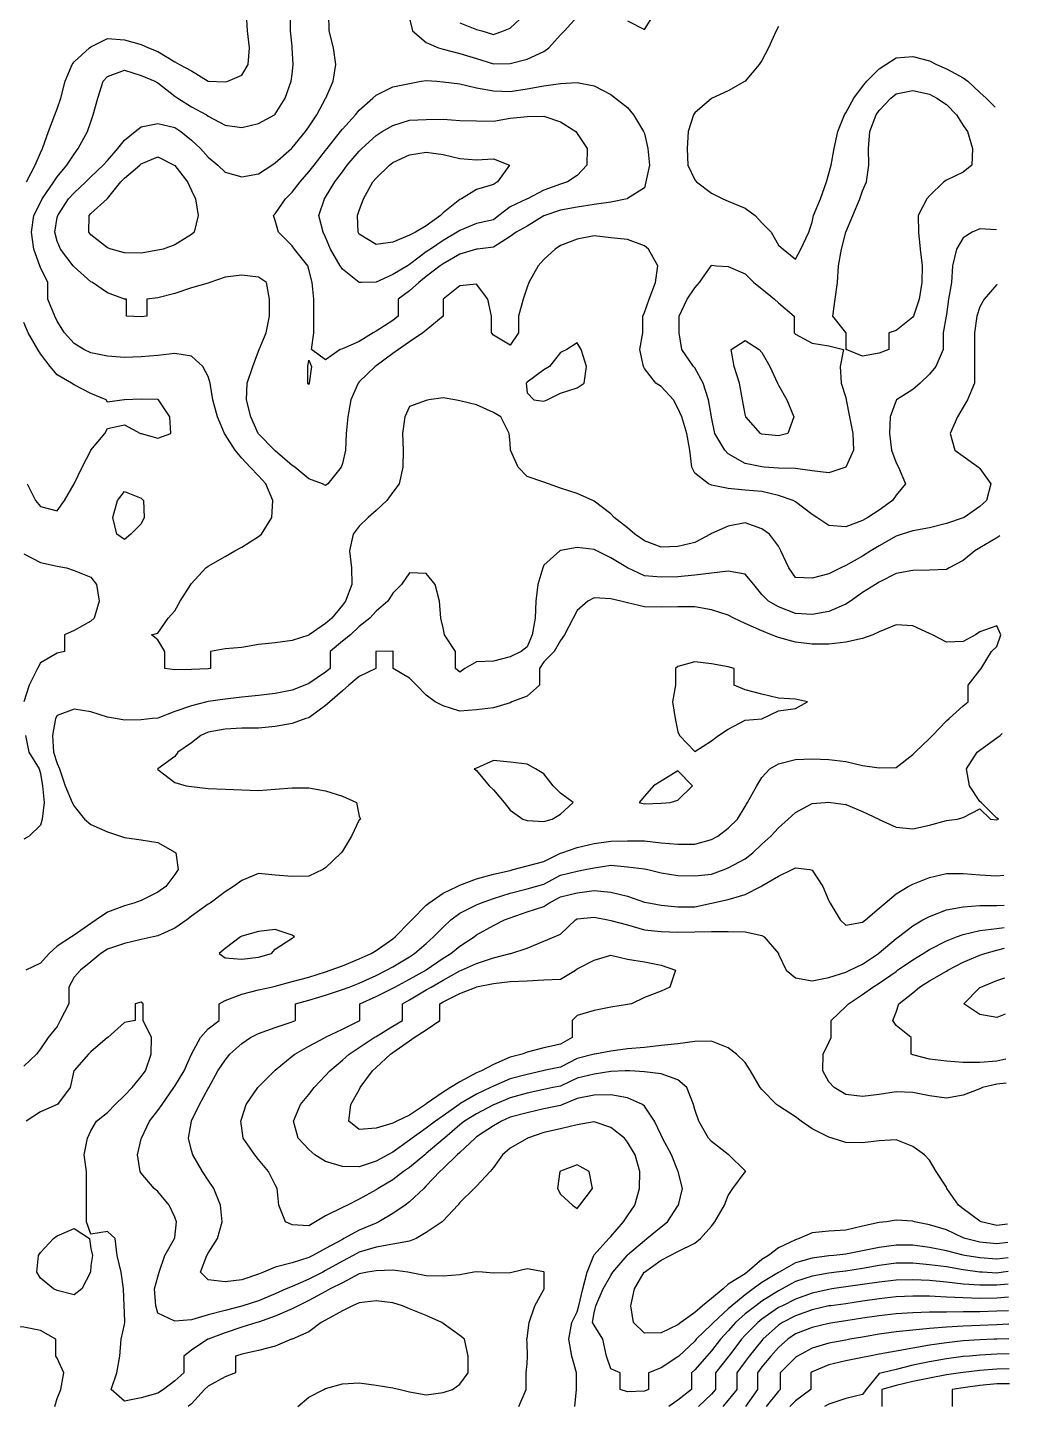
# Model space of a CAD drawing. Header units: inches. Extents: x 450896 to 463247, y 7386701 to 7399440.
# Drawn here: x 461449 to 463163, y 7394413 to 7396817 of the extents above; entities that cross this region are included whole.
import ezdxf

# ---------------------------------------------------------------- set-up
doc = ezdxf.new("R2010")
doc.units = ezdxf.units.IN
doc.header["$MEASUREMENT"] = 0

msp = doc.modelspace()

# ---------------------------------------------------------------- linework, layer by layer
for points, elevation in [([(461447.3, 7396547.3), (461462.5, 7396576.6), (461471.8, 7396598.3), (461475.2, 7396605.8), (461485.6, 7396635.1), (461497, 7396664.4), (461501.1, 7396675.1), (461507.1, 7396693.7), (461514.7, 7396723), (461527.1, 7396752.3), (461530.4, 7396757), (461557.6, 7396781.6), (461559.7, 7396783.1), (461589, 7396797.9), (461618.3, 7396795.2), (461647.6, 7396787.1), (461660.4, 7396781.6), (461676.8, 7396775.2), (461706.1, 7396757.2), (461714.8, 7396752.3), (461735.4, 7396741.3), (461764.7, 7396723), (461764.7, 7396723), (461794, 7396721.9), (461798.8, 7396723), (461823.3, 7396733.7), (461834.5, 7396752.3), (461836.9, 7396781.6), (461833, 7396810.8), (461831.5, 7396840.1)], 880), ([(463141.8, 7396367.4), (463141.2, 7396367.9), (463119.6, 7396342.3), (463111.9, 7396329.4), (463106.5, 7396313), (463102.6, 7396283.7), (463102.6, 7396254.4), (463102.6, 7396225.1), (463102.2, 7396195.8), (463090.2, 7396166.5), (463082.6, 7396153.7), (463072.6, 7396137.2), (463059.7, 7396108), (463068.3, 7396078.7), (463082.6, 7396068.5), (463109.7, 7396049.4), (463111.9, 7396047.1), (463130.8, 7396020.1), (463123.5, 7395990.8), (463111.9, 7395980.5), (463084.2, 7395961.5), (463082.6, 7395960.7), (463053.3, 7395950.6), (463024, 7395943.3), (462994.8, 7395938.1), (462975.9, 7395932.2), (462965.5, 7395928.8), (462936.2, 7395911.7), (462921.6, 7395902.9), (462906.9, 7395894), (462877.6, 7395877.7), (462868.9, 7395873.7), (462848.3, 7395862.8), (462819, 7395855.2), (462789.8, 7395856.7), (462778.4, 7395873.7), (462764.6, 7395902.9), (462760.5, 7395911.1), (462744.3, 7395932.2), (462731.2, 7395941.7), (462701.9, 7395952.2), (462672.6, 7395946.3), (462643.3, 7395933.5), (462641.3, 7395932.2), (462614, 7395917.7), (462584.7, 7395910.4), (462555.5, 7395909.3), (462526.2, 7395920.4), (462509.4, 7395932.2), (462496.9, 7395943.2), (462473.6, 7395961.5), (462467.6, 7395967.5), (462438.3, 7395989.8), (462436.3, 7395990.8), (462409, 7396003.5), (462379.7, 7396012.3), (462358.7, 7396020.1), (462350.4, 7396023.2), (462321.2, 7396033), (462305.7, 7396049.4), (462292.6, 7396078.7), (462291.9, 7396090.9), (462289.8, 7396108), (462275.4, 7396137.2), (462262.6, 7396144.5), (462233.3, 7396158.3), (462204, 7396164.9), (462195.2, 7396166.5), (462174.7, 7396170.4), (462149.7, 7396166.5), (462145.4, 7396165.7), (462116.1, 7396154.9), (462108.2, 7396137.2), (462104.1, 7396108), (462105, 7396078.7), (462104.7, 7396049.4), (462098, 7396020.1), (462086.9, 7396005.4), (462076.3, 7395990.8), (462057.6, 7395973.7), (462043.7, 7395961.5), (462028.3, 7395946), (462017.7, 7395932.2), (462011.6, 7395902.9), (462014.9, 7395873.7), (462015.4, 7395844.4), (462004.5, 7395815.1), (461999, 7395808.2), (461980.2, 7395785.8), (461969.7, 7395776.4), (461941, 7395756.5), (461940.4, 7395756.1), (461911.1, 7395746.8), (461881.8, 7395742.6), (461852.6, 7395739.6), (461823.3, 7395734.5), (461794, 7395731.8), (461768.6, 7395727.2), (461768.6, 7395697.9), (461764.7, 7395697.3), (461735.4, 7395696.2), (461706.1, 7395695.2), (461689.2, 7395697.9), (461689.2, 7395727.2), (461676.8, 7395748), (461665.8, 7395756.5), (461676.8, 7395759.3), (461694.5, 7395785.8), (461706.1, 7395798.5), (461715.9, 7395815.1), (461734.3, 7395844.4), (461735.4, 7395845.8), (461760.6, 7395873.7), (461764.7, 7395876.6), (461794, 7395893.5), (461810.9, 7395902.9), (461823.3, 7395909.6), (461852.6, 7395927.9), (461857.6, 7395932.2), (461875.6, 7395961.5), (461877.3, 7395990.8), (461865.5, 7396020.1), (461852.6, 7396033.9), (461838, 7396049.4), (461823.3, 7396065.2), (461811.6, 7396078.7), (461794, 7396106.5), (461793.1, 7396108), (461780.9, 7396137.2), (461772.8, 7396166.5), (461768, 7396195.8), (461764.7, 7396207.4), (461755.1, 7396225.1), (461735.4, 7396243), (461706.1, 7396247.6), (461676.8, 7396244.1), (461647.6, 7396241.8), (461618.3, 7396240.6), (461589, 7396242.9), (461559.7, 7396249), (461547.7, 7396254.4), (461530.4, 7396264.9), (461513.5, 7396283.7), (461501.1, 7396304.2), (461497.1, 7396313), (461484.5, 7396342.3), (461484.5, 7396371.5), (461471.8, 7396397.8), (461470.5, 7396400.8), (461460, 7396430.1), (461455.9, 7396459.4), (461460.5, 7396488.7), (461471.8, 7396511.2), (461475, 7396518), (461495.2, 7396547.3), (461501.1, 7396556.1), (461518, 7396576.6), (461530.4, 7396595.7), (461537.7, 7396605.8), (461554.1, 7396635.1), (461559.7, 7396652.2), (461563.9, 7396664.4), (461571.7, 7396693.7), (461581.5, 7396723), (461589, 7396731.6), (461618.3, 7396742.1), (461647.6, 7396733.1), (461671.4, 7396723), (461676.8, 7396720), (461706.1, 7396697.1), (461711.7, 7396693.7), (461735.4, 7396678.6), (461761.4, 7396664.4), (461764.7, 7396662.3), (461794, 7396646.4), (461823.3, 7396642.3), (461852.6, 7396649.2), (461880.4, 7396664.4), (461881.8, 7396665.5), (461898.9, 7396693.7), (461909.6, 7396723), (461911.1, 7396735.5), (461913, 7396752.3), (461911.4, 7396781.6), (461911.1, 7396784.2), (461908.4, 7396810.8), (461908.4, 7396840.1)], 900), ([(462916.4, 7395961.5), (462906.9, 7395956), (462877.6, 7395945.2), (462848.3, 7395947.5), (462826.9, 7395961.5), (462819, 7395966.3), (462789.8, 7395988.6), (462785.8, 7395990.8), (462760.5, 7395999.7), (462731.2, 7396006.8), (462701.9, 7396009.1), (462672.6, 7396011.7), (462643.3, 7396017.8), (462638.1, 7396020.1), (462614, 7396038.8), (462609.2, 7396049.4), (462605.5, 7396078.7), (462600.5, 7396108), (462591.4, 7396137.2), (462584.7, 7396152.5), (462577.2, 7396166.5), (462555.5, 7396190.1), (462546.3, 7396195.8), (462526.2, 7396221.6), (462524.4, 7396225.1), (462518, 7396254.4), (462523.7, 7396283.7), (462523.7, 7396313), (462526.2, 7396319.3), (462534.5, 7396342.3), (462545.5, 7396371.5), (462549.5, 7396400.8), (462533.1, 7396430.1), (462526.2, 7396435.9), (462496.9, 7396446.5), (462467.6, 7396449.4), (462438.3, 7396453.4), (462409, 7396447.3), (462379.7, 7396436.2), (462370.2, 7396430.1), (462350.4, 7396411.6), (462340.8, 7396400.8), (462324.2, 7396371.5), (462321.2, 7396363.3), (462314.6, 7396342.3), (462306.5, 7396313), (462306.5, 7396283.7), (462291.9, 7396262.1), (462262.6, 7396279.4), (462259.1, 7396283.7), (462259.1, 7396313), (462252.7, 7396342.3), (462233.3, 7396368.9), (462204, 7396366.1), (462174.7, 7396342.4), (462174.6, 7396342.3), (462174.6, 7396313), (462145.4, 7396288.6), (462139.1, 7396283.7), (462116.1, 7396267.9), (462096.8, 7396254.4), (462086.9, 7396247.4), (462057.6, 7396226.4), (462055.9, 7396225.1), (462028.3, 7396198.3), (462026.2, 7396195.8), (462013.5, 7396166.5), (462008.6, 7396137.2), (462005.3, 7396108), (462004.1, 7396078.7), (461999, 7396055.6), (461996.5, 7396049.4), (461973.5, 7396020.1), (461969.7, 7396017.4), (461963.9, 7396020.1), (461940.4, 7396029), (461915.7, 7396049.4), (461911.1, 7396052.2), (461881.8, 7396077.5), (461880.6, 7396078.7), (461852.6, 7396107.2), (461851.9, 7396108), (461839.2, 7396137.2), (461831.5, 7396166.5), (461832.5, 7396195.8), (461842.4, 7396225.1), (461852.6, 7396251.6), (461853.6, 7396254.4), (461865.6, 7396283.7), (461871.7, 7396313), (461871.7, 7396342.3), (461866.6, 7396371.5), (461852.6, 7396380.8), (461823.3, 7396384.5), (461794, 7396381), (461767.5, 7396371.5), (461764.7, 7396370.6), (461735.4, 7396362.2), (461706.1, 7396352.3), (461676.8, 7396344.6), (461657.5, 7396342.3), (461657.5, 7396313), (461647.6, 7396311.7), (461622.2, 7396313), (461622.2, 7396342.3), (461618.3, 7396342.5), (461589, 7396353.4), (461562.4, 7396371.5), (461559.7, 7396373), (461530.4, 7396398.9), (461529, 7396400.8), (461506.7, 7396430.1), (461501.1, 7396443.8), (461496.9, 7396459.4), (461501.1, 7396485), (461501.9, 7396488.7), (461520.7, 7396518), (461530.4, 7396528), (461551, 7396547.3), (461559.7, 7396556.2), (461581.1, 7396576.6), (461589, 7396584.8), (461606.9, 7396605.8), (461618.3, 7396620.1), (461637.4, 7396635.1), (461647.6, 7396643.3), (461676.8, 7396649.3), (461706.1, 7396642.4), (461717, 7396635.1), (461735.4, 7396620.2), (461750.9, 7396605.8), (461764.7, 7396590.7), (461781.4, 7396576.6), (461794, 7396564.4), (461823.3, 7396556), (461852.6, 7396561.3), (461875.8, 7396576.6), (461881.8, 7396580.7), (461909.9, 7396605.8), (461911.1, 7396607), (461934.6, 7396635.1), (461940.4, 7396643.2), (461954, 7396664.4), (461969.7, 7396693), (461970.1, 7396693.7), (461982.7, 7396723), (461987.5, 7396752.3), (461983.5, 7396781.6), (461976, 7396810.8), (461975, 7396840.1)], 920), ([(462116.1, 7396832.5), (462121.4, 7396810.8), (462145.4, 7396790.7), (462166.6, 7396781.6), (462174.7, 7396779.1), (462204, 7396771.4), (462233.3, 7396762.7), (462262.6, 7396753.6), (462291.9, 7396754.2), (462321.2, 7396761.5), (462350.4, 7396775.1), (462359.2, 7396781.6), (462379.7, 7396804.2), (462386.4, 7396810.8), (462409, 7396835.7)], 920), ([(462204, 7396824.8), (462233.3, 7396813.6), (462242.5, 7396810.8), (462262.6, 7396804.8), (462280, 7396810.8), (462291.9, 7396816), (462317.9, 7396840.1)], 900), ([(462496.9, 7396828.8), (462526.2, 7396813.2), (462543, 7396840.1)], 920), ([(462760.5, 7396818.8), (462756, 7396810.8), (462742.6, 7396781.6), (462731.2, 7396759.2), (462726.8, 7396752.3), (462701.9, 7396723), (462701.9, 7396723), (462672.6, 7396706.1), (462644.7, 7396693.7), (462643.3, 7396693), (462614, 7396667.8), (462612.1, 7396664.4), (462602.7, 7396635.1), (462600.7, 7396605.8), (462601.9, 7396576.6), (462614, 7396551.1), (462617.1, 7396547.3), (462643.3, 7396527.5), (462662.9, 7396518), (462672.6, 7396513.9), (462701.9, 7396501.2), (462719.6, 7396488.7), (462731.2, 7396475.9), (462747.4, 7396459.4), (462760.5, 7396436.9), (462768.6, 7396430.1), (462789.8, 7396412.4), (462799.4, 7396430.1), (462813.2, 7396459.4), (462819, 7396476.7), (462821.6, 7396488.7), (462833.5, 7396518), (462843.9, 7396547.3), (462848.3, 7396562.2), (462852.4, 7396576.6), (462857.7, 7396605.8), (462863.9, 7396635.1), (462875.6, 7396664.4), (462877.6, 7396667.9), (462891.5, 7396693.7), (462906.9, 7396713.8), (462914.7, 7396723), (462936.2, 7396745), (462947.5, 7396752.3), (462965.5, 7396763.9), (462994.8, 7396766.2), (463024, 7396758.6), (463036.2, 7396752.3), (463053.3, 7396744.7), (463082.6, 7396728.9), (463090.6, 7396723), (463111.9, 7396703.3), (463122.8, 7396693.7), (463138.3, 7396677.8)], 920), ([(461995.3, 7396254.4), (461969.7, 7396236.6), (461945.2, 7396254.4), (461949.3, 7396283.7), (461948.9, 7396313), (461948.9, 7396342.3), (461945.9, 7396371.5), (461940.4, 7396394.2), (461938.5, 7396400.8), (461915.2, 7396430.1), (461911.1, 7396435.7), (461887.2, 7396459.4), (461881.8, 7396479.8), (461878.6, 7396488.7), (461881.8, 7396491.6), (461899.5, 7396518), (461911.1, 7396529.5), (461925, 7396547.3), (461940.4, 7396564.9), (461949.4, 7396576.6), (461969.7, 7396602.1), (461972.6, 7396605.8), (461995.6, 7396635.1), (461999, 7396639.6), (462021.8, 7396664.4), (462028.3, 7396672.6), (462051.9, 7396693.7), (462057.6, 7396698.9), (462086.9, 7396713.4), (462116.1, 7396719.3), (462136.7, 7396723), (462145.4, 7396724.5), (462163.6, 7396723), (462174.7, 7396722.1), (462204, 7396718.6), (462233.3, 7396711.5), (462262.6, 7396706.5), (462291.9, 7396705), (462321.2, 7396709.7), (462350.4, 7396715.1), (462379.7, 7396719.2), (462409, 7396720.6), (462438.3, 7396714.9), (462467.6, 7396699.8), (462475.7, 7396693.7), (462496.9, 7396677.2), (462507.2, 7396664.4), (462524.8, 7396635.1), (462526.2, 7396631.7), (462532.3, 7396605.8), (462535, 7396576.6), (462528.9, 7396547.3), (462526.2, 7396536.8), (462496.9, 7396518.2), (462496.2, 7396518), (462467.6, 7396511.7), (462438.3, 7396507.7), (462409, 7396503.2), (462379.7, 7396497.8), (462352.5, 7396488.7), (462350.4, 7396487.8), (462321.2, 7396469.9), (462302, 7396459.4), (462291.9, 7396452.1), (462262.6, 7396433.4), (462234.7, 7396430.1), (462233.3, 7396429.9), (462204, 7396420.9), (462174.7, 7396404), (462169.8, 7396400.8), (462145.4, 7396382.2), (462132.6, 7396371.5), (462116.1, 7396357), (462096.4, 7396342.3), (462096.4, 7396313), (462086.9, 7396305.4), (462057.6, 7396286.6), (462052.8, 7396283.7), (462028.3, 7396268.4), (461999, 7396255.8), (461995.3, 7396254.4)], 940), ([(462952.7, 7396254.4), (462936.2, 7396248.3), (462906.9, 7396243.1), (462878.3, 7396254.4), (462878.3, 7396283.7), (462877.6, 7396284.1), (462855.3, 7396313), (462859.2, 7396342.3), (462863.2, 7396371.5), (462864.8, 7396400.8), (462870.2, 7396430.1), (462877.6, 7396459.3), (462877.6, 7396459.4), (462890.1, 7396488.7), (462902.4, 7396518), (462906.9, 7396531.7), (462913.7, 7396547.3), (462917.9, 7396576.6), (462917.4, 7396605.8), (462920, 7396635.1), (462930.7, 7396664.4), (462936.2, 7396672.1), (462956.2, 7396693.7), (462965.5, 7396701.2), (462994.8, 7396707), (463024, 7396700.3), (463036.5, 7396693.7), (463053.3, 7396682.6), (463070.9, 7396664.4), (463082.6, 7396646), (463090.4, 7396635.1), (463098.8, 7396605.8), (463097.7, 7396576.6), (463082.6, 7396564.5), (463053.3, 7396550.4), (463049, 7396547.3), (463024, 7396522.9), (463019.4, 7396518), (463003.9, 7396488.7), (463004.4, 7396459.4), (463007.6, 7396430.1), (463010.8, 7396400.8), (463010.4, 7396371.5), (463005.8, 7396342.3), (462996, 7396313), (462994.8, 7396311), (462965.5, 7396287.9), (462952.7, 7396283.7), (462952.7, 7396254.4)], 940), ([(462031.6, 7396371.5), (462028.3, 7396371.4), (462028, 7396371.5), (461999, 7396395), (461995.2, 7396400.8), (461978, 7396430.1), (461969.7, 7396450.8), (461965.6, 7396459.4), (461957.5, 7396488.7), (461967.9, 7396518), (461969.7, 7396520.8), (461985.8, 7396547.3), (461999, 7396565.1), (462007.5, 7396576.6), (462028.3, 7396601.2), (462032.9, 7396605.8), (462057.6, 7396628.2), (462068.5, 7396635.1), (462086.9, 7396646), (462116.1, 7396654.8), (462145.4, 7396656.3), (462174.7, 7396657), (462204, 7396654.3), (462233.3, 7396653.7), (462262.6, 7396653.1), (462291.9, 7396658.8), (462321.2, 7396661.4), (462350.4, 7396662.1), (462379.7, 7396652.3), (462406.2, 7396635.1), (462409, 7396631.7), (462426, 7396605.8), (462425.5, 7396576.6), (462409, 7396558.7), (462392, 7396547.3), (462379.7, 7396543.3), (462350.4, 7396532.7), (462322, 7396518), (462321.2, 7396517.6), (462291.9, 7396503.7), (462272.1, 7396488.7), (462262.6, 7396481.3), (462233.3, 7396474.5), (462204, 7396462.4), (462199.3, 7396459.4), (462174.7, 7396445), (462152.8, 7396430.1), (462145.4, 7396425.3), (462116.1, 7396403), (462112.3, 7396400.8), (462086.9, 7396385.9), (462057.6, 7396372.5), (462031.6, 7396371.5)], 960), ([(461685.8, 7396430.1), (461676.8, 7396427.9), (461647.6, 7396422.7), (461618.3, 7396423.3), (461595.3, 7396430.1), (461589, 7396432.2), (461559.7, 7396455.1), (461556.5, 7396459.4), (461557, 7396488.7), (461559.7, 7396491.9), (461588.4, 7396518), (461589, 7396518.5), (461612.3, 7396547.3), (461618.3, 7396553.8), (461645, 7396576.6), (461647.6, 7396578.6), (461676.8, 7396591.1), (461705.5, 7396576.6), (461706.1, 7396576), (461728.4, 7396547.3), (461735.4, 7396532.5), (461742.5, 7396518), (461747.1, 7396488.7), (461740, 7396459.4), (461735.4, 7396455.6), (461706.1, 7396437.7), (461685.8, 7396430.1)], 940), ([(462126.4, 7396459.4), (462116.1, 7396454), (462086.9, 7396442.3), (462057.6, 7396437.9), (462028.3, 7396455.9), (462026.2, 7396459.4), (462025.1, 7396488.7), (462028.3, 7396497.6), (462035.8, 7396518), (462052.1, 7396547.3), (462057.6, 7396553.9), (462080.9, 7396576.6), (462086.9, 7396581.2), (462116.1, 7396594.6), (462145.4, 7396599.2), (462174.7, 7396594.9), (462204, 7396588), (462233.3, 7396585.9), (462262.6, 7396587.4), (462290.5, 7396576.6), (462269.7, 7396547.3), (462262.6, 7396542.6), (462233.3, 7396534.3), (462206.7, 7396518), (462204, 7396516.8), (462174.7, 7396493.4), (462170.3, 7396488.7), (462145.4, 7396470.6), (462126.4, 7396459.4)], 980), ([(463140.7, 7396463.4), (463111.9, 7396465.1), (463098.3, 7396459.4), (463082.6, 7396449.7), (463071.1, 7396430.1), (463064, 7396400.8), (463062.2, 7396371.5), (463057, 7396342.3), (463053.3, 7396315.8), (463052.9, 7396313), (463047.7, 7396283.7), (463047.7, 7396254.4), (463035.2, 7396225.1), (463024, 7396211.5), (463007.8, 7396195.8), (462994.8, 7396184.9), (462966, 7396166.5), (462965.5, 7396165.8), (462955.2, 7396137.2), (462954.1, 7396108), (462957.6, 7396078.7), (462965.5, 7396056.7), (462970, 7396049.4), (462982.2, 7396020.1), (462965.5, 7396000.1), (462959.2, 7395990.8), (462936.2, 7395974.3), (462916.4, 7395961.5)], 920), ([(462877.8, 7396049.4), (462877.6, 7396049.1), (462848.3, 7396039.6), (462819, 7396042.6), (462789.8, 7396047.1), (462760.5, 7396047.7), (462735, 7396049.4), (462731.2, 7396049.6), (462701.9, 7396055.5), (462672.6, 7396072.6), (462666.4, 7396078.7), (462649.4, 7396108), (462643.3, 7396136.6), (462643.2, 7396137.2), (462638.1, 7396166.5), (462628.5, 7396195.8), (462614, 7396222.5), (462612, 7396225.1), (462591.7, 7396254.4), (462586.8, 7396283.7), (462586.8, 7396313), (462600.7, 7396342.3), (462614, 7396362.5), (462622.2, 7396371.5), (462642.6, 7396400.8), (462643.3, 7396402.1), (462652.2, 7396400.8), (462672.6, 7396399.6), (462701.9, 7396386.6), (462717, 7396371.5), (462731.2, 7396360.5), (462753.5, 7396342.3), (462760.5, 7396336.4), (462787.6, 7396313), (462787.6, 7396283.7), (462789.8, 7396281.2), (462819, 7396266), (462848.3, 7396260.9), (462873.6, 7396254.4), (462868.1, 7396225.1), (462869.6, 7396195.8), (462877.6, 7396170.9), (462878.5, 7396166.5), (462884, 7396137.2), (462889.8, 7396108), (462891.4, 7396078.7), (462877.8, 7396049.4)], 940), ([(461448.3, 7396020.1), (461463.1, 7395990.8), (461471.8, 7395980.7), (461501.1, 7395973), (461513.8, 7395990.8), (461530.4, 7396019.9), (461530.5, 7396020.1), (461544.5, 7396049.4), (461559.7, 7396078.5), (461559.8, 7396078.7), (461584.4, 7396108), (461589, 7396116.9), (461618.3, 7396123.2), (461646.4, 7396108), (461647.6, 7396107.7), (461676.8, 7396099.8), (461699.1, 7396108), (461697.4, 7396137.2), (461678.1, 7396166.5), (461676.8, 7396167.3), (461647.6, 7396167.9), (461618.3, 7396166.5), (461618.1, 7396166.5), (461589, 7396162.8), (461586.5, 7396166.5), (461559.7, 7396178), (461530.4, 7396193.1), (461526.1, 7396195.8), (461501.1, 7396210.7), (461488.5, 7396225.1), (461471.8, 7396247.3), (461467.1, 7396254.4), (461450.4, 7396283.7), (461442.5, 7396301.6)], 880), ([(462776.5, 7396108), (462760.5, 7396103.7), (462731.2, 7396106.6), (462728.7, 7396108), (462703.5, 7396137.2), (462701.9, 7396141.7), (462697.7, 7396166.5), (462692.4, 7396195.8), (462683, 7396225.1), (462677.4, 7396254.4), (462701.9, 7396270.1), (462726.6, 7396254.4), (462731.2, 7396249.2), (462744.9, 7396225.1), (462758.4, 7396195.8), (462760.5, 7396192.5), (462774.6, 7396166.5), (462787.2, 7396137.2), (462776.5, 7396108)], 960), ([(462350.4, 7396164.2), (462356.6, 7396166.5), (462379.7, 7396178.5), (462409, 7396188), (462420.8, 7396195.8), (462425, 7396225.1), (462415.9, 7396254.4), (462409, 7396266.5), (462390.8, 7396254.4), (462379.7, 7396249.6), (462360.5, 7396225.1), (462350.4, 7396218.9), (462321.2, 7396197.9), (462319.6, 7396195.8), (462321.2, 7396179.2), (462333, 7396166.5), (462350.4, 7396164.2)], 900), ([(461941.1, 7396195.8), (461940.4, 7396193.5), (461938.5, 7396195.8), (461938.3, 7396225.1), (461940.4, 7396236.1), (461945, 7396225.1), (461941.1, 7396195.8)], 940), ([(461629.8, 7395932.2), (461618.3, 7395923.1), (461605, 7395932.2), (461598.2, 7395961.5), (461606.3, 7395990.8), (461618.3, 7396006.8), (461647.6, 7395994.9), (461651.5, 7395990.8), (461653.1, 7395961.5), (461647.6, 7395950), (461629.8, 7395932.2)], 900), ([(463146.8, 7395929.6), (463141.2, 7395925.9), (463111.9, 7395908.5), (463103.3, 7395902.9), (463082.6, 7395886.3), (463058.5, 7395873.7), (463053.3, 7395870.5), (463024, 7395869.2), (462994.8, 7395868.7), (462965.5, 7395863.5), (462936.2, 7395848.3), (462929.4, 7395844.4), (462906.9, 7395830.1), (462885.8, 7395815.1), (462877.6, 7395810.1), (462848.3, 7395797.4), (462819, 7395792.1), (462789.8, 7395793.6), (462760.5, 7395805.2), (462743, 7395815.1), (462731.2, 7395827), (462717, 7395844.4), (462701.9, 7395862.1), (462672.6, 7395867.4), (462643.3, 7395864.2), (462614, 7395860.7), (462584.7, 7395857.9), (462555.5, 7395857.2), (462526.2, 7395859.5), (462496.9, 7395873.5), (462496.6, 7395873.7), (462467.6, 7395890.9), (462443.2, 7395902.9), (462438.3, 7395905.6), (462409, 7395909.1), (462379.7, 7395903.8), (462378.3, 7395902.9), (462350.4, 7395878), (462348.7, 7395873.7), (462340.2, 7395844.4), (462336.7, 7395815.1), (462335.3, 7395785.8), (462330.4, 7395756.5), (462321.2, 7395735.6), (462311, 7395727.2), (462291.9, 7395718.2), (462262.6, 7395710.7), (462233.3, 7395709.1), (462212.7, 7395697.9), (462204, 7395691.5), (462196.3, 7395697.9), (462196.3, 7395727.2), (462177, 7395756.5), (462174.7, 7395768.6), (462170.8, 7395785.8), (462168.6, 7395815.1), (462160.6, 7395844.4), (462145.4, 7395863.6), (462116.1, 7395864.7), (462102.3, 7395844.4), (462086.9, 7395829.1), (462078.2, 7395815.1), (462057.6, 7395797.5), (462046.7, 7395785.8), (462028.3, 7395771.1), (462012.8, 7395756.5), (461999, 7395745.4), (461977.7, 7395727.2), (461977.7, 7395697.9), (461969.7, 7395691.1), (461940.4, 7395671.2), (461933.6, 7395668.6), (461911.1, 7395660), (461881.8, 7395653.8), (461852.6, 7395650.5), (461823.3, 7395647.8), (461794, 7395644), (461764.7, 7395640), (461762.2, 7395639.4), (461735.4, 7395632.5), (461706.1, 7395622.7), (461676.8, 7395611.2), (461667.1, 7395610.1), (461647.6, 7395607.9), (461618.3, 7395607.6), (461602.5, 7395610.1), (461589, 7395612.6), (461559.7, 7395622.1), (461530.4, 7395626.4), (461501.1, 7395615.7), (461498, 7395610.1), (461492.7, 7395580.8), (461494.8, 7395551.5), (461501.1, 7395531.6), (461504.8, 7395522.2), (461514.9, 7395492.9), (461527.3, 7395463.6), (461530.4, 7395457.2), (461548.7, 7395434.4), (461559.7, 7395425.2), (461589, 7395412.6), (461611.7, 7395405.1), (461618.3, 7395402.5), (461647.6, 7395398.4), (461676.8, 7395394.1), (461706.1, 7395377.1), (461707.9, 7395375.8), (461712, 7395346.5), (461706.1, 7395338.2), (461690.8, 7395317.2), (461676.8, 7395307.1), (461647.6, 7395292.7), (461634.9, 7395287.9), (461618.3, 7395283.4), (461589, 7395272), (461569.2, 7395258.6), (461559.7, 7395252.6), (461530.4, 7395232.3), (461526, 7395229.3), (461501.1, 7395212.7), (461487.1, 7395200.1), (461471.8, 7395183.4), (461446.2, 7395170.8)], 880), ([(461442.5, 7395898), (461471.8, 7395882.6), (461501.1, 7395876.3), (461517.2, 7395873.7), (461530.4, 7395868.9), (461559.7, 7395857.4), (461569.8, 7395844.4), (461574.5, 7395815.1), (461565.7, 7395785.8), (461559.7, 7395780.2), (461530.4, 7395764), (461513.7, 7395756.5), (461513.7, 7395727.2), (461501.1, 7395724.6), (461471.8, 7395707.5), (461466.5, 7395697.9), (461452.1, 7395668.6), (461442.5, 7395639.4)], 900), ([(462404.6, 7394409.3), (462407.8, 7394438.6), (462407.8, 7394467.9), (462399.5, 7394497.2), (462394, 7394526.4), (462399.3, 7394555.7), (462409, 7394574.5), (462411.4, 7394585), (462418.5, 7394614.3), (462426, 7394643.6), (462437.7, 7394672.9), (462438.3, 7394674.1), (462463.9, 7394702.2), (462467.6, 7394706.2), (462489.6, 7394731.5), (462496.9, 7394742), (462509.4, 7394760.7), (462517.4, 7394790), (462518.1, 7394819.3), (462510, 7394848.6), (462496.9, 7394870.7), (462491.3, 7394877.9), (462467.6, 7394896.4), (462438.3, 7394906), (462409, 7394900.8), (462379.7, 7394893.9), (462350.4, 7394887.6), (462322.3, 7394877.9), (462321.2, 7394877.3), (462291.9, 7394860.2), (462278.3, 7394848.6), (462262.6, 7394826.5), (462256.7, 7394819.3), (462233.3, 7394793.7), (462229, 7394790), (462204, 7394765), (462200.7, 7394760.7), (462174.7, 7394733.2), (462172.9, 7394731.5), (462145.4, 7394713), (462127.5, 7394702.2), (462116.1, 7394697.9), (462086.9, 7394692.4), (462057.6, 7394687.2), (462028.3, 7394678.3), (462018, 7394672.9), (461999, 7394663), (461969.7, 7394646.3), (461964.7, 7394643.6), (461940.4, 7394631.3), (461911.1, 7394618.8), (461901, 7394614.3), (461881.8, 7394605.8), (461852.6, 7394593.5), (461825.2, 7394585), (461823.3, 7394584.5), (461794, 7394576.6), (461764.7, 7394569.4), (461735.4, 7394560.6), (461706.1, 7394557.9), (461676.8, 7394572), (461673, 7394585), (461670.8, 7394614.3), (461676.8, 7394635.3), (461679.3, 7394643.6), (461689.2, 7394672.9), (461705.9, 7394702.2), (461706.1, 7394704.1), (461709.1, 7394731.5), (461706.1, 7394739.5), (461696.4, 7394760.7), (461676.8, 7394784.2), (461670.5, 7394790), (461647.6, 7394816.7), (461645.6, 7394819.3), (461641.3, 7394848.6), (461647.6, 7394876.2), (461647.9, 7394877.9), (461662.1, 7394907.2), (461676.8, 7394926.1), (461684.2, 7394936.5), (461704.4, 7394965.8), (461706.1, 7394968.2), (461722.5, 7394995), (461735.4, 7395024.2), (461735.5, 7395024.3), (461751.4, 7395053.6), (461764.7, 7395068.5), (461783.6, 7395082.9), (461783.6, 7395112.2), (461794, 7395118), (461823.3, 7395128.8), (461852.6, 7395136.8), (461874.3, 7395141.5), (461881.8, 7395143.2), (461911.1, 7395150.9), (461940.4, 7395158.9), (461969.7, 7395168.3), (461977.6, 7395170.8), (461999, 7395178.6), (462028.3, 7395190.8), (462049.1, 7395200.1), (462057.6, 7395205), (462086.9, 7395225.9), (462091, 7395229.3), (462116.1, 7395254.6), (462120, 7395258.6), (462145.4, 7395284.5), (462149.6, 7395287.9), (462174.7, 7395305.1), (462199.5, 7395317.2), (462204, 7395319.3), (462233.3, 7395330.7), (462262.6, 7395338.7), (462291.9, 7395345.2), (462297.3, 7395346.5), (462321.2, 7395353.1), (462350.4, 7395360.4), (462379.7, 7395375.2), (462381.9, 7395375.8), (462409, 7395384.9), (462438.3, 7395392.3), (462467.6, 7395396.3), (462496.9, 7395397), (462526.2, 7395396.5), (462555.5, 7395393.1), (462584.7, 7395390.9), (462614, 7395391), (462643.3, 7395399.1), (462654.3, 7395405.1), (462672.6, 7395418.7), (462688.5, 7395434.4), (462701.9, 7395456.6), (462706.3, 7395463.6), (462722.2, 7395492.9), (462731.2, 7395507.5), (462744.9, 7395522.2), (462760.5, 7395531.2), (462789.8, 7395538.8), (462819, 7395539.7), (462848.3, 7395538.9), (462877.6, 7395535.2), (462906.9, 7395528.3), (462936.2, 7395524.3), (462965.5, 7395525), (462994.8, 7395547.3), (462998.8, 7395551.5), (463024, 7395575.5), (463028.9, 7395580.8), (463053.3, 7395606.5), (463058.1, 7395610.1), (463082.6, 7395632.6), (463091.6, 7395639.4), (463091.6, 7395668.6), (463111.9, 7395694.9), (463114.2, 7395697.9), (463132.2, 7395727.2), (463141.2, 7395735.9), (463148.3, 7395756.5), (463141.2, 7395772.2), (463111.9, 7395761.9), (463103.9, 7395756.5), (463082.6, 7395745.1), (463053.3, 7395743.6), (463029, 7395756.5), (463024, 7395758.9), (462994.8, 7395772.4), (462965.5, 7395773.9), (462936.2, 7395761.7), (462924.8, 7395756.5), (462906.9, 7395750.2), (462877.6, 7395743.4), (462848.3, 7395740.1), (462819, 7395739.9), (462789.8, 7395743.7), (462760.5, 7395751.6), (462748.1, 7395756.5), (462731.2, 7395763.4), (462701.9, 7395776.4), (462682.5, 7395785.8), (462672.6, 7395790.8), (462643.3, 7395799.9), (462614, 7395805.2), (462584.7, 7395805.4), (462555.5, 7395805), (462526.2, 7395805.1), (462496.9, 7395812.4), (462484.8, 7395815.1), (462467.6, 7395819.3), (462438.3, 7395821), (462427.2, 7395815.1), (462409, 7395798.9), (462401.8, 7395785.8), (462386.6, 7395756.5), (462379.7, 7395746.4), (462368.7, 7395727.2), (462350.4, 7395709.5), (462343.2, 7395697.9), (462343.2, 7395668.6), (462321.2, 7395649.3), (462295, 7395639.4), (462291.9, 7395638), (462262.6, 7395629.1), (462233.3, 7395625.6), (462204, 7395623.2), (462174.7, 7395632.3), (462161, 7395639.4), (462145.4, 7395651.2), (462128.2, 7395668.6), (462116.1, 7395680.7), (462087.8, 7395697.9), (462087.8, 7395727.2), (462086.9, 7395727.7), (462057.6, 7395727.5), (462057.1, 7395727.2), (462057.1, 7395697.9), (462028.3, 7395683.6), (462010.3, 7395668.6), (461999, 7395658.6), (461976.7, 7395639.4), (461969.7, 7395633.2), (461940.4, 7395611.8), (461934.8, 7395610.1), (461911.1, 7395601.9), (461881.8, 7395596.2), (461852.6, 7395593.5), (461823.3, 7395593.5), (461794, 7395591.9), (461764.7, 7395586.6), (461752, 7395580.8), (461735.4, 7395568.1), (461711.8, 7395551.5), (461706.1, 7395543.9), (461676.8, 7395522.4), (461676.3, 7395522.2), (461676.8, 7395521.4), (461706.1, 7395498.7), (461726.3, 7395492.9), (461735.4, 7395491.7), (461764.7, 7395488.4), (461794, 7395486.8), (461823.3, 7395485.7), (461852.6, 7395484.8), (461881.8, 7395486.7), (461911.1, 7395489.2), (461940.4, 7395489.2), (461969.7, 7395484), (461999, 7395474.7), (462023.7, 7395463.6), (462028.3, 7395439.8), (462030.4, 7395434.4), (462028.3, 7395433.5), (462014.7, 7395405.1), (461999, 7395379), (461996.9, 7395375.8), (461969.7, 7395349.4), (461964.6, 7395346.5), (461940.4, 7395335.2), (461911.1, 7395334.5), (461881.8, 7395337.1), (461852.6, 7395339.6), (461823.3, 7395327.3), (461808.8, 7395317.2), (461794, 7395307.9), (461768, 7395287.9), (461764.7, 7395286), (461735.4, 7395265), (461727.3, 7395258.6), (461706.1, 7395244.4), (461676.8, 7395231.1), (461668.7, 7395229.3), (461647.6, 7395224.6), (461618.3, 7395217.7), (461589, 7395207.8), (461577.1, 7395200.1), (461559.7, 7395185.6), (461541.5, 7395170.8), (461530.4, 7395158.6), (461521.4, 7395141.5), (461521.4, 7395112.2), (461505.9, 7395082.9), (461501.1, 7395072.7), (461485.5, 7395053.6), (461471.8, 7395033.5), (461465, 7395024.3), (461442.5, 7395003.5)], 860), ([(462643.3, 7395571.5), (462655.5, 7395580.8), (462672.6, 7395592), (462701.9, 7395607.4), (462731.2, 7395609.9), (462732.3, 7395610.1), (462760.5, 7395624), (462789.8, 7395627.7), (462811.1, 7395639.4), (462789.8, 7395644), (462760.5, 7395645.7), (462731.2, 7395652.7), (462701.9, 7395660.7), (462683.1, 7395668.6), (462683.1, 7395697.9), (462672.6, 7395700.5), (462643.3, 7395705.7), (462614, 7395709.1), (462584.7, 7395701.1), (462580.4, 7395697.9), (462580.4, 7395668.6), (462575.2, 7395639.4), (462579.6, 7395610.1), (462584.7, 7395587), (462587.7, 7395580.8), (462614, 7395552.6), (462643.3, 7395571.5)], 840), ([(461445.7, 7395580.8), (461451.2, 7395551.5), (461469.4, 7395522.2), (461471.8, 7395514.6), (461475.2, 7395492.9), (461478.2, 7395463.6), (461475, 7395434.4), (461471.8, 7395424), (461452.3, 7395405.1), (461442.5, 7395399.4)], 900), ([(462533.3, 7394438.6), (462526.2, 7394435.6), (462496.9, 7394434.5), (462483.9, 7394438.6), (462483.9, 7394467.9), (462467.6, 7394474.7), (462460.1, 7394497.2), (462453.3, 7394526.4), (462438.3, 7394550.9), (462435.8, 7394555.7), (462438.3, 7394572.6), (462441.6, 7394585), (462454.2, 7394614.3), (462467.6, 7394637.7), (462471.2, 7394643.6), (462496.1, 7394672.9), (462496.9, 7394673.7), (462526.2, 7394699.2), (462530.6, 7394702.2), (462555.5, 7394723), (462566.2, 7394731.5), (462584.7, 7394759.7), (462585.4, 7394760.7), (462592.5, 7394790), (462585.3, 7394819.3), (462584.7, 7394820.6), (462573.4, 7394848.6), (462557.7, 7394877.9), (462555.5, 7394882.6), (462543.6, 7394907.2), (462526.2, 7394933.6), (462522.6, 7394936.5), (462496.9, 7394948.2), (462467.6, 7394953.5), (462438.3, 7394952.6), (462409, 7394947.1), (462383.5, 7394936.5), (462379.7, 7394934.8), (462350.4, 7394928.8), (462321.2, 7394922), (462291.9, 7394914), (462276.4, 7394907.2), (462262.6, 7394899), (462233.3, 7394880), (462230.8, 7394877.9), (462204, 7394852.7), (462199.3, 7394848.6), (462174.7, 7394824.5), (462169, 7394819.3), (462145.4, 7394794.4), (462140.8, 7394790), (462116.1, 7394766.7), (462108.3, 7394760.7), (462086.9, 7394745.9), (462062.6, 7394731.5), (462057.6, 7394729.4), (462028.3, 7394716.9), (462001.5, 7394702.2), (461999, 7394700.9), (461969.7, 7394684.7), (461947.4, 7394672.9), (461940.4, 7394669.4), (461911.1, 7394660.1), (461881.8, 7394652.4), (461861, 7394643.6), (461852.6, 7394640.1), (461823.3, 7394630.2), (461794, 7394626.6), (461764.7, 7394630.3), (461751.3, 7394643.6), (461762.3, 7394672.9), (461764.7, 7394677.1), (461780.7, 7394702.2), (461788.9, 7394731.5), (461785.9, 7394760.7), (461774.2, 7394790), (461764.7, 7394804), (461754.4, 7394819.3), (461737.6, 7394848.6), (461735.4, 7394856.3), (461730.4, 7394877.9), (461735.2, 7394907.2), (461735.4, 7394907.6), (461749.4, 7394936.5), (461764.7, 7394964.3), (461765.6, 7394965.8), (461781.6, 7394995), (461794, 7395013.9), (461802.4, 7395024.3), (461823.3, 7395042.7), (461838.3, 7395053.6), (461852.6, 7395060.4), (461881.8, 7395071.1), (461911.1, 7395080.8), (461917, 7395082.9), (461917, 7395112.2), (461940.4, 7395118.6), (461969.7, 7395127.1), (461999, 7395137.3), (462010.5, 7395141.5), (462028.3, 7395148.3), (462057.6, 7395161.7), (462076, 7395170.8), (462086.9, 7395176.9), (462116.1, 7395194.4), (462124.9, 7395200.1), (462145.4, 7395217.6), (462158.1, 7395229.3), (462174.7, 7395246.2), (462188.2, 7395258.6), (462204, 7395270.3), (462233.3, 7395285), (462240.2, 7395287.9), (462262.6, 7395296), (462291.9, 7395305.1), (462321.2, 7395313.1), (462336.3, 7395317.2), (462350.4, 7395321), (462379.7, 7395336.7), (462409, 7395343.9), (462423, 7395346.5), (462438.3, 7395349.6), (462467.6, 7395354.1), (462496.9, 7395351.4), (462526.2, 7395347.7), (462531.9, 7395346.5), (462555.5, 7395340.7), (462584.7, 7395336.1), (462614, 7395335.5), (462643.3, 7395338.5), (462665.2, 7395346.5), (462672.6, 7395349.6), (462701.9, 7395365.3), (462715.3, 7395375.8), (462731.2, 7395391), (462747, 7395405.1), (462760.5, 7395419.5), (462777.2, 7395434.4), (462789.8, 7395446.2), (462819, 7395462.2), (462841.8, 7395463.6), (462848.3, 7395464), (462851.4, 7395463.6), (462877.6, 7395460.1), (462906.9, 7395448.2), (462935.4, 7395434.4), (462936.2, 7395433.8), (462965.5, 7395420.5), (462994.8, 7395418), (463024, 7395423.9), (463053.3, 7395432.2), (463072.3, 7395434.4), (463082.6, 7395437.5), (463111.9, 7395452.8), (463130.5, 7395434.4), (463141.2, 7395433.5), (463144.2, 7395434.4), (463141.2, 7395436.4), (463113.9, 7395463.6), (463111.9, 7395465.4), (463093.6, 7395492.9), (463088.7, 7395522.2), (463107.3, 7395551.5), (463111.9, 7395554.9), (463141.2, 7395576.4), (463147, 7395580.8), (463150.7, 7395583.9)], 880), ([(462350.4, 7395430.3), (462365.4, 7395434.4), (462379.7, 7395443.4), (462401.7, 7395463.6), (462379.7, 7395479.9), (462367, 7395492.9), (462350.4, 7395513.5), (462336.2, 7395522.2), (462321.2, 7395530.8), (462291.9, 7395534.3), (462262.6, 7395537.1), (462233.3, 7395523.8), (462228.7, 7395522.2), (462233.3, 7395519.7), (462254.9, 7395492.9), (462262.6, 7395486), (462281.2, 7395463.6), (462291.9, 7395450.1), (462314.1, 7395434.4), (462321.2, 7395432.4), (462350.4, 7395430.3)], 840), ([(462555.5, 7395462.8), (462571.4, 7395463.6), (462584.7, 7395467.7), (462610.1, 7395492.9), (462584.7, 7395518.7), (462555.5, 7395501.2), (462542, 7395492.9), (462526.2, 7395474.6), (462517.1, 7395463.6), (462526.2, 7395461.4), (462555.5, 7395462.8)], 840), ([(462589.9, 7394555.7), (462584.7, 7394551.8), (462555.5, 7394537.7), (462526.2, 7394536.9), (462507.3, 7394555.7), (462502.5, 7394585), (462509.1, 7394614.3), (462525.9, 7394643.6), (462526.2, 7394643.9), (462555.5, 7394664.8), (462570.9, 7394672.9), (462584.7, 7394680), (462614, 7394694.1), (462624.3, 7394702.2), (462643.3, 7394723.8), (462649.3, 7394731.5), (462665.7, 7394760.7), (462672.6, 7394777.4), (462680.8, 7394790), (462701.9, 7394818.6), (462703.2, 7394819.3), (462701.9, 7394820.6), (462673.4, 7394848.6), (462672.6, 7394849), (462643.3, 7394872), (462638.2, 7394877.9), (462621.4, 7394907.2), (462614, 7394927.4), (462611.6, 7394936.5), (462600.3, 7394965.8), (462584.7, 7394979.6), (462555.5, 7394990), (462526.2, 7394993.5), (462500.5, 7394995), (462496.9, 7394995.2), (462492.5, 7394995), (462467.6, 7394994), (462438.3, 7394989.6), (462409, 7394982.5), (462379.7, 7394968.3), (462366.5, 7394965.8), (462350.4, 7394962.7), (462321.2, 7394956.2), (462291.9, 7394947.9), (462264.6, 7394936.5), (462262.6, 7394935.6), (462233.3, 7394920.3), (462211.8, 7394907.2), (462204, 7394900.8), (462176.9, 7394877.9), (462174.7, 7394876), (462145.4, 7394850.9), (462142.7, 7394848.6), (462116.1, 7394826.3), (462105.5, 7394819.3), (462086.9, 7394805), (462061.4, 7394790), (462057.6, 7394787.5), (462028.3, 7394771.3), (462007.9, 7394760.7), (461999, 7394756.3), (461969.7, 7394742), (461952.1, 7394731.5), (461940.4, 7394724.8), (461911.1, 7394726.2), (461899.4, 7394731.5), (461888, 7394760.7), (461884.9, 7394790), (461881.8, 7394796.3), (461870, 7394819.3), (461852.6, 7394840.2), (461845.8, 7394848.6), (461825.7, 7394877.9), (461823.3, 7394894.9), (461821.6, 7394907.2), (461823.3, 7394912.7), (461831, 7394936.5), (461851.3, 7394965.8), (461852.6, 7394967.3), (461880.1, 7394995), (461881.8, 7394996.5), (461911.1, 7395020.7), (461915.8, 7395024.3), (461940.4, 7395038.4), (461968.8, 7395053.6), (461969.7, 7395054), (461999, 7395068), (462028.3, 7395082.4), (462029.1, 7395082.9), (462029.1, 7395112.2), (462057.6, 7395124.9), (462086.9, 7395139.3), (462090.7, 7395141.5), (462116.1, 7395155), (462144.3, 7395170.8), (462145.4, 7395171.5), (462174.7, 7395192), (462188.2, 7395200.1), (462204, 7395212.9), (462228.7, 7395229.3), (462233.3, 7395232.5), (462262.6, 7395248.7), (462282.2, 7395258.6), (462291.9, 7395262.5), (462321.2, 7395272.6), (462350.4, 7395282.1), (462359.2, 7395287.9), (462379.7, 7395298.9), (462409, 7395305.9), (462438.3, 7395310.3), (462467.6, 7395307.1), (462496.9, 7395299.9), (462526.2, 7395289.9), (462536.6, 7395287.9), (462555.5, 7395284.7), (462584.7, 7395281.3), (462614, 7395281.7), (462643.2, 7395287.9), (462643.3, 7395287.9), (462672.6, 7395294.1), (462701.9, 7395303.3), (462729.3, 7395317.2), (462731.2, 7395318.3), (462760.5, 7395334.9), (462784, 7395346.5), (462789.8, 7395349.5), (462814.9, 7395346.5), (462819, 7395345.5), (462837.4, 7395317.2), (462848.3, 7395292), (462850.2, 7395287.9), (462867.9, 7395258.6), (462877.6, 7395249.3), (462906.9, 7395254.5), (462912.1, 7395258.6), (462936.2, 7395279.3), (462946.2, 7395287.9), (462965.5, 7395304.3), (462986.9, 7395317.2), (462994.8, 7395321.3), (463024, 7395332.6), (463053.3, 7395340), (463082.6, 7395339.7), (463111.9, 7395337.6), (463141.2, 7395335.9), (463153.5, 7395336.7)], 900), ([(463160.3, 7394727.4), (463141.2, 7394725.2), (463114.3, 7394731.5), (463111.9, 7394732.5), (463082.6, 7394754.3), (463074.6, 7394760.7), (463054.3, 7394790), (463053.3, 7394791.9), (463035.3, 7394819.3), (463024, 7394839.2), (463015.3, 7394848.6), (462994.8, 7394863.2), (462965.5, 7394874.9), (462936.2, 7394873.1), (462906.9, 7394869.4), (462877.6, 7394869.8), (462854.2, 7394877.9), (462848.3, 7394879.4), (462819, 7394893.7), (462799.7, 7394907.2), (462789.8, 7394914.6), (462760.5, 7394933.8), (462756.9, 7394936.5), (462731.2, 7394962.3), (462728.4, 7394965.8), (462711.4, 7394995), (462701.9, 7395009.7), (462687.1, 7395024.3), (462672.6, 7395035.1), (462643.3, 7395046.8), (462614, 7395046.4), (462584.7, 7395042.2), (462555.5, 7395039.3), (462526.2, 7395036.1), (462496.9, 7395033.3), (462467.6, 7395029.6), (462439.9, 7395024.3), (462438.3, 7395024.1), (462409, 7395017), (462379.7, 7395001.7), (462350.4, 7394995.5), (462348.8, 7394995), (462321.2, 7394989), (462291.9, 7394981.1), (462262.6, 7394968.2), (462257.5, 7394965.8), (462233.3, 7394954.4), (462204, 7394937.3), (462202.8, 7394936.5), (462174.7, 7394916.8), (462161.3, 7394907.2), (462145.4, 7394895), (462120.7, 7394877.9), (462116.1, 7394874.1), (462086.9, 7394853.1), (462078.3, 7394848.6), (462057.6, 7394837.7), (462028.3, 7394827.6), (461999, 7394828), (461969.7, 7394836.6), (461950.9, 7394848.6), (461940.4, 7394857.9), (461921.6, 7394877.9), (461913.6, 7394907.2), (461925.5, 7394936.5), (461940.4, 7394954.1), (461949.6, 7394965.8), (461969.7, 7394987.1), (461977, 7394995), (461999, 7395013.9), (462010.5, 7395024.3), (462028.3, 7395035.8), (462054.5, 7395053.6), (462057.6, 7395055.3), (462086.9, 7395072.9), (462103.7, 7395082.9), (462103.7, 7395112.2), (462116.1, 7395119), (462145.4, 7395136.5), (462153.7, 7395141.5), (462174.7, 7395153.7), (462204, 7395169.8), (462206.7, 7395170.8), (462233.3, 7395182.3), (462262.6, 7395192.3), (462291.9, 7395199.8), (462293, 7395200.1), (462321.2, 7395209.6), (462350.4, 7395221.5), (462368.4, 7395229.3), (462379.7, 7395233.7), (462405.9, 7395258.6), (462409, 7395260.7), (462438.3, 7395263.7), (462462.5, 7395258.6), (462467.6, 7395257.6), (462496.9, 7395250.2), (462526.2, 7395241.5), (462555.5, 7395238.3), (462584.7, 7395237.2), (462614, 7395237.6), (462643.3, 7395238.3), (462672.6, 7395238.2), (462701.9, 7395237.8), (462731.2, 7395231.6), (462735.4, 7395229.3), (462760, 7395200.1), (462760.5, 7395199.1), (462773.6, 7395170.8), (462789.8, 7395157.5), (462819, 7395152.5), (462848.3, 7395158.2), (462877.6, 7395167.2), (462885, 7395170.8), (462906.9, 7395181.7), (462934.8, 7395200.1), (462936.2, 7395201.1), (462965.5, 7395226.3), (462969.8, 7395229.3), (462994.8, 7395248.5), (463012.5, 7395258.6), (463024, 7395264.8), (463053.3, 7395276.1), (463082.6, 7395281.6), (463111.9, 7395283.6), (463141.2, 7395284), (463154, 7395284.2)], 920), ([(461852.6, 7395193.9), (461875.2, 7395200.1), (461881.8, 7395207.5), (461911.1, 7395227), (461915.2, 7395229.3), (461911.1, 7395231.8), (461881.8, 7395242.2), (461852.6, 7395238.2), (461823.3, 7395230.3), (461821, 7395229.3), (461794, 7395208.5), (461783.8, 7395200.1), (461794, 7395192.7), (461823.3, 7395190.4), (461852.6, 7395193.9)], 840), ([(463157.6, 7394973.5), (463141.2, 7394971.9), (463116.4, 7394965.8), (463111.9, 7394963.7), (463082.6, 7394952.8), (463053.3, 7394947.7), (463024, 7394951.6), (462994.8, 7394957.2), (462965.5, 7394958.8), (462936.2, 7394953.8), (462906.9, 7394950.6), (462877.6, 7394953.6), (462857.2, 7394965.8), (462848.3, 7394976.1), (462837.5, 7394995), (462838.1, 7395024.3), (462848.3, 7395044.6), (462852.5, 7395053.6), (462852.5, 7395082.9), (462877.6, 7395107.3), (462882.4, 7395112.2), (462906.9, 7395128.4), (462925.1, 7395141.5), (462936.2, 7395148.5), (462965.5, 7395168.9), (462968.3, 7395170.8), (462994.8, 7395188.9), (463013, 7395200.1), (463024, 7395207.2), (463053.3, 7395222.4), (463071.1, 7395229.3), (463082.6, 7395233.4), (463111.9, 7395240.4), (463141.2, 7395243.6), (463154.5, 7395245.3)], 940), ([(462093.9, 7394907.2), (462086.9, 7394903.8), (462057.6, 7394895.3), (462028.3, 7394892.5), (462010.4, 7394907.2), (462013.6, 7394936.5), (462028.3, 7394962), (462030.2, 7394965.8), (462051.5, 7394995), (462057.6, 7395001), (462083.1, 7395024.3), (462086.9, 7395027), (462116.1, 7395047.3), (462124.4, 7395053.6), (462145.4, 7395066.8), (462169, 7395082.9), (462169, 7395112.2), (462174.7, 7395115.4), (462204, 7395130.2), (462232.7, 7395141.5), (462233.3, 7395141.7), (462262.6, 7395147.6), (462291.9, 7395151.4), (462321.2, 7395152.6), (462350.4, 7395154), (462379.7, 7395155.4), (462405.6, 7395170.8), (462409, 7395173.5), (462438.3, 7395188.5), (462467.6, 7395197.1), (462496.9, 7395190.1), (462526.2, 7395185.7), (462555.5, 7395179.4), (462580.4, 7395170.8), (462570.3, 7395141.5), (462555.5, 7395134.2), (462526.2, 7395123.2), (462503.8, 7395112.2), (462496.9, 7395110.8), (462467.6, 7395106.2), (462438.3, 7395100.4), (462409, 7395091.6), (462399.8, 7395082.9), (462399.8, 7395053.6), (462379.7, 7395041.8), (462350.4, 7395035.5), (462321.2, 7395027.5), (462312.8, 7395024.3), (462291.9, 7395019), (462262.6, 7395006.1), (462241.5, 7394995), (462233.3, 7394991.5), (462204, 7394975.7), (462187.8, 7394965.8), (462174.7, 7394957.7), (462145.4, 7394937.4), (462144.1, 7394936.5), (462116.1, 7394917.8), (462093.9, 7394907.2)], 940), ([(463157.1, 7395015.6), (463141.2, 7395011.8), (463111.9, 7395009.5), (463082.6, 7395009.7), (463053.3, 7395011.9), (463024, 7395015.5), (462994.8, 7395023.4), (462991.6, 7395024.3), (462991.6, 7395053.6), (462965.5, 7395074.4), (462959.8, 7395082.9), (462965.5, 7395097.5), (462970.3, 7395112.2), (462994.8, 7395131.5), (463006.5, 7395141.5), (463024, 7395152.3), (463053.3, 7395169.1), (463056, 7395170.8), (463082.6, 7395185.2), (463111.9, 7395197.1), (463120.5, 7395200.1), (463141.2, 7395205.7), (463154.9, 7395209.2)], 960), ([(463156.2, 7395094.4), (463141.2, 7395088.2), (463111.9, 7395093.5), (463083.6, 7395112.2), (463111.9, 7395140.5), (463113.3, 7395141.5), (463141.2, 7395152.8), (463155.5, 7395157.5)], 980), ([(462307.1, 7394409.3), (462319.9, 7394438.6), (462319.9, 7394467.9), (462321.2, 7394484.3), (462322.1, 7394497.2), (462321.2, 7394519.9), (462320.9, 7394526.4), (462321.2, 7394528.2), (462325.2, 7394555.7), (462335, 7394585), (462350.4, 7394613.2), (462351.1, 7394614.3), (462351.2, 7394643.6), (462350.4, 7394644.2), (462321.2, 7394649.2), (462297.2, 7394643.6), (462291.9, 7394642.2), (462262.6, 7394641.8), (462243.4, 7394643.6), (462233.3, 7394644.3), (462228.6, 7394643.6), (462204, 7394639.1), (462174.7, 7394636.8), (462145.4, 7394637.4), (462116.1, 7394643.1), (462113, 7394643.6), (462086.9, 7394647.2), (462057.6, 7394646.2), (462042.7, 7394643.6), (462028.3, 7394640.8), (461999, 7394624.9), (461977.8, 7394614.3), (461969.7, 7394609.9), (461940.4, 7394594), (461921.5, 7394585), (461911.1, 7394579.6), (461881.8, 7394566.8), (461852.6, 7394556.6), (461849.4, 7394555.7), (461823.3, 7394547.4), (461794, 7394537.9), (461764.7, 7394526.8), (461764, 7394526.4), (461735.4, 7394507.2), (461721.9, 7394497.2), (461721.9, 7394467.9), (461706.1, 7394454), (461686.6, 7394438.6), (461676.8, 7394432.1), (461647.6, 7394424.4), (461618.3, 7394418.2), (461595.4, 7394438.6), (461605.2, 7394467.9), (461610.5, 7394497.2), (461612.5, 7394526.4), (461618.3, 7394552.4), (461618.8, 7394555.7), (461618.3, 7394573.8), (461617.7, 7394585), (461616.8, 7394614.3), (461612.9, 7394643.6), (461605.8, 7394672.9), (461602, 7394702.2), (461589, 7394714.4), (461559.7, 7394710.2), (461552.1, 7394731.5), (461552.3, 7394760.7), (461552.1, 7394790), (461552, 7394819.3), (461547.9, 7394848.6), (461554, 7394877.9), (461559.7, 7394890.7), (461569.8, 7394907.2), (461589, 7394922.3), (461602.1, 7394936.5), (461618.3, 7394951.9), (461631.8, 7394965.8), (461647.6, 7394985.1), (461655.4, 7394995), (461665.3, 7395024.3), (461665.4, 7395053.6), (461650.9, 7395082.9), (461650.9, 7395112.2), (461647.6, 7395115), (461636.9, 7395112.2), (461636.9, 7395082.9), (461618.3, 7395079.5), (461589.2, 7395053.6), (461589, 7395053.5), (461559.7, 7395028.5), (461555.9, 7395024.3), (461530.4, 7394996), (461530.1, 7394995), (461523.6, 7394965.8), (461501.7, 7394936.5), (461501.1, 7394936.2), (461471.8, 7394923.6), (461446.7, 7394907.2)], 840), ([(462409, 7394754.9), (462413.6, 7394760.7), (462435.3, 7394790), (462429.9, 7394819.3), (462409, 7394831.2), (462379.7, 7394820.2), (462378.7, 7394819.3), (462374.4, 7394790), (462379.7, 7394780.1), (462400.8, 7394760.7), (462409, 7394754.9)], 840), ([(463160.7, 7394695.4), (463141.2, 7394693.2), (463111.9, 7394696.3), (463085.9, 7394702.2), (463082.6, 7394703.3), (463053.3, 7394717.7), (463024, 7394726.4), (462997.6, 7394731.5), (462994.8, 7394732.4), (462965.5, 7394734.5), (462949.1, 7394731.5), (462936.2, 7394730.1), (462906.9, 7394724.2), (462877.6, 7394716.7), (462848.3, 7394715), (462819, 7394712.2), (462796.6, 7394702.2), (462789.8, 7394700.3), (462760.5, 7394686.1), (462742.7, 7394672.9), (462731.2, 7394665.6), (462705.8, 7394643.6), (462701.9, 7394640.9), (462672.6, 7394622.6), (462663.6, 7394614.3), (462643.3, 7394597.4), (462627.6, 7394585), (462614, 7394573.4), (462589.9, 7394555.7)], 900), ([(461544.1, 7394614.3), (461530.4, 7394604.3), (461501.1, 7394611.6), (461494.6, 7394614.3), (461471.8, 7394633.3), (461465.7, 7394643.6), (461468.6, 7394672.9), (461471.8, 7394678), (461494.8, 7394702.2), (461501.1, 7394707.1), (461530.4, 7394719.8), (461557.3, 7394702.2), (461559.7, 7394685.2), (461562.6, 7394672.9), (461559.7, 7394655.1), (461559.2, 7394643.6), (461544.1, 7394614.3)], 840), ([(463161, 7394668.8), (463141.2, 7394666.5), (463111.9, 7394668.5), (463085.8, 7394672.9), (463082.6, 7394673.5), (463053.3, 7394680.9), (463024, 7394686.8), (462994.8, 7394690.7), (462965.5, 7394690.9), (462936.2, 7394686.7), (462906.9, 7394680.8), (462877.6, 7394675), (462856.7, 7394672.9), (462848.3, 7394672.2), (462819, 7394668), (462789.8, 7394660.2), (462761.3, 7394643.6), (462760.5, 7394643.1), (462731.2, 7394625.4), (462715.8, 7394614.3), (462701.9, 7394604.2), (462678.7, 7394585), (462672.6, 7394579.7), (462646.5, 7394555.7), (462643.3, 7394552.3), (462616.7, 7394526.4), (462614, 7394523.3), (462586.4, 7394497.2), (462584.7, 7394495.7), (462555.5, 7394476.7), (462533.3, 7394467.9), (462533.3, 7394438.6)], 880), ([(463161.3, 7394644.9), (463152.4, 7394643.6), (463141.2, 7394642.1), (463116.7, 7394643.6), (463111.9, 7394643.9), (463082.6, 7394647.9), (463053.3, 7394652.8), (463024, 7394656.7), (462994.8, 7394659.2), (462965.5, 7394659.2), (462936.2, 7394655.3), (462906.9, 7394650.1), (462877.6, 7394645.6), (462861.4, 7394643.6), (462848.3, 7394642), (462819, 7394636.6), (462789.8, 7394627.5), (462766.6, 7394614.3), (462760.5, 7394611.1), (462731.2, 7394593), (462720.5, 7394585), (462701.9, 7394570.7), (462685, 7394555.7), (462672.6, 7394541.4), (462658.9, 7394526.4), (462643.3, 7394506.5), (462635.2, 7394497.2), (462614, 7394472.9), (462608.3, 7394467.9), (462608.3, 7394438.6), (462584.7, 7394420.3), (462568.6, 7394409.3)], 860), ([(463161.5, 7394622.6), (463141.2, 7394620.7), (463111.9, 7394621), (463082.6, 7394622.9), (463053.3, 7394626.4), (463024, 7394629), (462994.8, 7394630.4), (462965.5, 7394629.8), (462936.2, 7394626.3), (462906.9, 7394621.9), (462877.6, 7394617.9), (462853.4, 7394614.3), (462848.3, 7394613.5), (462819, 7394607.2), (462789.8, 7394596.7), (462767.1, 7394585), (462760.5, 7394581.7), (462731.2, 7394561.4), (462723.9, 7394555.7), (462701.9, 7394533.7), (462695.5, 7394526.4), (462673.4, 7394497.2), (462672.6, 7394496), (462650.4, 7394467.9), (462650.4, 7394438.6), (462643.3, 7394430.8), (462620.7, 7394409.3)], 840), ([(461921.1, 7394409.3), (461940.4, 7394425.4), (461966.7, 7394438.6), (461969.7, 7394440.6), (461999, 7394448.7), (462028.3, 7394450.5), (462057.6, 7394446.2), (462086.9, 7394441.8), (462100, 7394438.6), (462116.1, 7394434.6), (462145.4, 7394429.4), (462174.7, 7394433.4), (462191.2, 7394438.6), (462204, 7394447.8), (462218.6, 7394467.9), (462218.6, 7394497.2), (462212.1, 7394526.4), (462204, 7394532.9), (462174.7, 7394554), (462172.6, 7394555.7), (462145.4, 7394568.2), (462116.1, 7394579.7), (462104.1, 7394585), (462086.9, 7394590.1), (462057.6, 7394593.7), (462028.3, 7394590), (462016.3, 7394585), (461999, 7394576.1), (461969.7, 7394559.7), (461961.8, 7394555.7), (461940.4, 7394539.5), (461911.1, 7394526.9), (461909.9, 7394526.4), (461881.8, 7394514.6), (461852.6, 7394507), (461823.3, 7394500.5), (461812.2, 7394497.2), (461812.2, 7394467.9), (461794, 7394460.9), (461764.7, 7394444.7), (461758.3, 7394438.6), (461735.4, 7394413.5), (461729.7, 7394409.3)], 820), ([(463161.8, 7394599.8), (463141.2, 7394598.4), (463111.9, 7394597.9), (463082.6, 7394598.6), (463053.3, 7394600.2), (463024, 7394601.6), (462994.8, 7394601.9), (462965.5, 7394600.5), (462936.2, 7394597.3), (462906.9, 7394593), (462877.6, 7394588.5), (462851.7, 7394585), (462848.3, 7394584.6), (462819, 7394578), (462789.8, 7394567.5), (462767.5, 7394555.7), (462760.5, 7394551), (462733, 7394526.4), (462731.2, 7394524.4), (462709, 7394497.2), (462701.9, 7394487.4), (462687.6, 7394467.9), (462687.6, 7394438.6), (462672.6, 7394420), (462662.9, 7394409.3)], 820), ([(463162, 7394576.4), (463141.2, 7394575.4), (463111.9, 7394574.6), (463082.6, 7394574.3), (463053.3, 7394573.9), (463024, 7394573.7), (462994.8, 7394572.9), (462965.5, 7394570.9), (462936.2, 7394567.4), (462906.9, 7394563.2), (462877.6, 7394558.4), (462858.6, 7394555.7), (462848.3, 7394554.1), (462819, 7394547), (462789.8, 7394535.7), (462776.3, 7394526.4), (462760.5, 7394512.3), (462746.7, 7394497.2), (462731.2, 7394478.2), (462723.6, 7394467.9), (462723.6, 7394438.6), (462702.6, 7394409.3)], 800), ([(461496.7, 7394409.3), (461501.1, 7394422.8), (461507.6, 7394438.6), (461512.7, 7394467.9), (461501.1, 7394493.4), (461498.4, 7394497.2), (461498.4, 7394526.4), (461471.8, 7394541.9), (461442.5, 7394547.4), (461413.3, 7394548.4), (461384, 7394532.2), (461381, 7394526.4), (461381, 7394497.2), (461361.8, 7394467.9), (461354.7, 7394458.9), (461335.3, 7394438.6), (461325.4, 7394423.2), (461312.2, 7394409.3)], 820), ([(463162.3, 7394552.7), (463141.2, 7394551.9), (463111.9, 7394550.7), (463082.6, 7394549.4), (463053.3, 7394547.4), (463024, 7394545.4), (462994.8, 7394542.5), (462965.5, 7394539.3), (462936.2, 7394535.1), (462906.9, 7394530.4), (462884.7, 7394526.4), (462877.6, 7394525.1), (462848.3, 7394519.7), (462819, 7394510.9), (462793.5, 7394497.2), (462789.8, 7394494.7), (462762.9, 7394467.9), (462762.9, 7394438.6), (462760.5, 7394436.1), (462738.9, 7394409.3)], 780), ([(463162.6, 7394527), (463141.2, 7394526.6), (463136.6, 7394526.4), (463111.9, 7394525.3), (463082.6, 7394523.6), (463053.3, 7394520.4), (463024, 7394516.3), (462994.8, 7394511.2), (462965.5, 7394505.9), (462936.2, 7394500.4), (462919.4, 7394497.2), (462906.9, 7394494.6), (462877.6, 7394489), (462848.3, 7394481.7), (462819, 7394469.6), (462816.5, 7394467.9), (462816.5, 7394438.6), (462789.8, 7394419.2), (462780.1, 7394409.3)], 760), ([(463162.9, 7394500.9), (463141.2, 7394500.4), (463111.9, 7394498.8), (463093.7, 7394497.2), (463082.6, 7394496.1), (463053.3, 7394492.3), (463024, 7394487), (462994.8, 7394481), (462965.5, 7394473.6), (462941.5, 7394467.9), (462936.2, 7394466.7), (462913.4, 7394438.6), (462906.9, 7394429.8), (462877.6, 7394423.1), (462848.3, 7394413.2), (462840.4, 7394409.3)], 740), ([(463163.2, 7394474.7), (463141.2, 7394474.5), (463111.9, 7394472), (463082.6, 7394468.6), (463077.9, 7394467.9), (463053.3, 7394464.2), (463024, 7394458.7), (462994.8, 7394452.6), (462965.5, 7394445.8), (462940.6, 7394438.6), (462940.6, 7394409.3)], 720), ([(463163.5, 7394448.9), (463141.2, 7394448.7), (463111.9, 7394446), (463082.6, 7394441.9), (463063.3, 7394438.6), (463063.3, 7394409.3)], 700)]:
    msp.add_lwpolyline(points, dxfattribs=dict(elevation=elevation))

doc.saveas('drawing.dxf')
